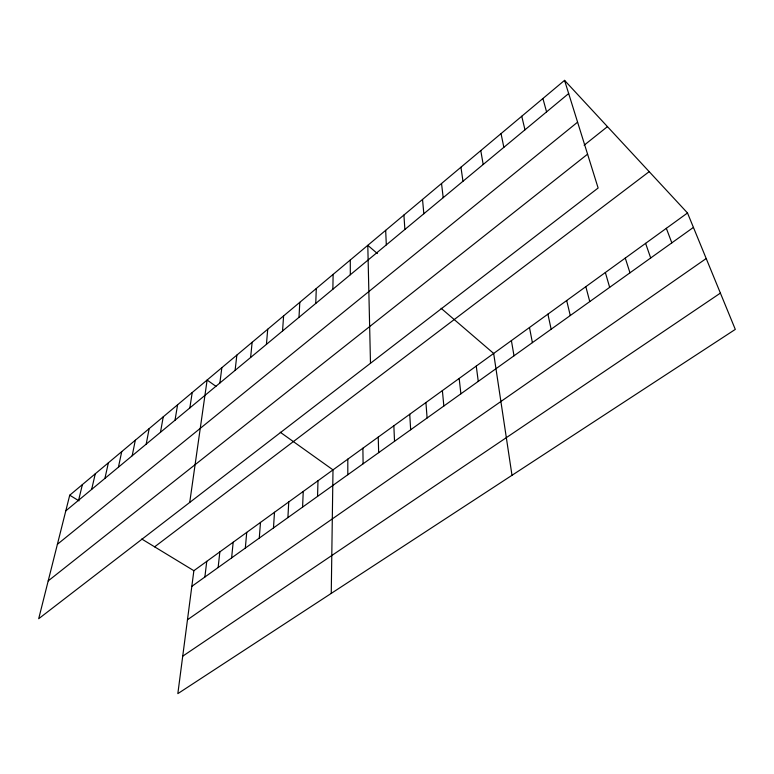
<?xml version="1.0" encoding="UTF-8"?>
<svg xmlns="http://www.w3.org/2000/svg" width="774" height="774" viewBox="0 0 774 774"><rect width="100%" height="100%" fill="white"/><g stroke="black" fill="none" stroke-linecap="round" stroke-linejoin="round"><path stroke-width="1.16" d="M347.807 474.733L347.807 459.137M331.253 593.397L332.994 469.876L280.265 432.25M332.868 289.234L333.12 274.393M317.553 496.386L317.988 480.751M315.763 303.427L316.285 288.508M302.595 507.086L303.234 491.442M298.996 317.34L299.79 302.344M287.909 517.603L288.741 501.939M273.474 527.926L274.499 512.262M282.549 330.982L283.603 315.908M259.28 538.085L260.49 522.411M266.43 344.362L267.727 329.221M245.329 548.069L246.722 532.396M231.62 557.88L233.177 542.206M250.612 357.491L252.14 342.282M218.133 567.536L219.855 551.862M235.103 370.359L236.854 355.102M204.868 577.027L206.755 561.353M687.506 212.985L193.868 570.699L177.836 693.639L735.3 329.395L687.506 212.985L564.556 80.361L69.728 495.215L38.7 618.716L598.128 188.014L564.556 80.361M219.874 382.995L221.848 367.679M189.727 502.442L207.122 380.034L215.956 386.332M189.833 407.927L192.223 392.515M175.011 420.224L177.604 404.773M160.47 432.298L163.256 416.809M146.199 444.141L149.159 428.622M132.18 455.77L135.324 440.222M118.422 467.186L121.741 451.61M104.916 478.4L108.389 462.804M91.642 489.41L95.279 473.794M78.609 500.236L82.392 484.601M65.8 510.859L568.667 93.548M57.392 544.306L577.588 122.157M584.128 145.231L607.455 126.636M48.201 580.906L587.572 154.171M154.626 546.841L649.192 171.654M191.826 586.363L693.427 227.401M187.472 619.761L706.207 258.526M182.722 656.178L720.401 293.104M69.728 495.215L79.016 500.865M141.758 539.014L193.868 570.699M377.383 253.553L367.795 245.319L370.485 363.277M441.093 308.284L493.667 353.447L511.991 475.304M666.337 228.32L671.832 242.852M645.603 243.346L650.682 257.984M625.276 258.081L629.968 272.806M605.355 272.516L609.66 287.338M542.913 98.511L546.57 111.882M585.831 286.661L589.769 301.579M566.684 300.535L570.264 315.531M521.753 116.255L524.975 129.809M547.905 314.147L551.146 329.221M501.039 133.612L503.855 147.341M529.474 327.499L532.396 342.64M480.78 150.601L483.189 164.485M511.401 340.599L514.004 355.798M460.946 167.223L462.978 181.261M476.262 366.063L478.264 381.379M441.538 183.506L443.192 197.67M459.176 378.447L460.888 393.811M442.389 390.599L443.841 406.011M422.527 199.44L423.833 213.74M425.923 402.538L427.103 417.989M403.912 215.046L404.879 229.472M409.736 414.264L410.665 429.754M385.675 230.342L386.313 244.874M393.85 425.787L394.527 441.296M378.234 437.097L378.67 452.645M362.89 448.214L363.103 463.79M350.283 260.006L350.322 274.741"/></g></svg>
